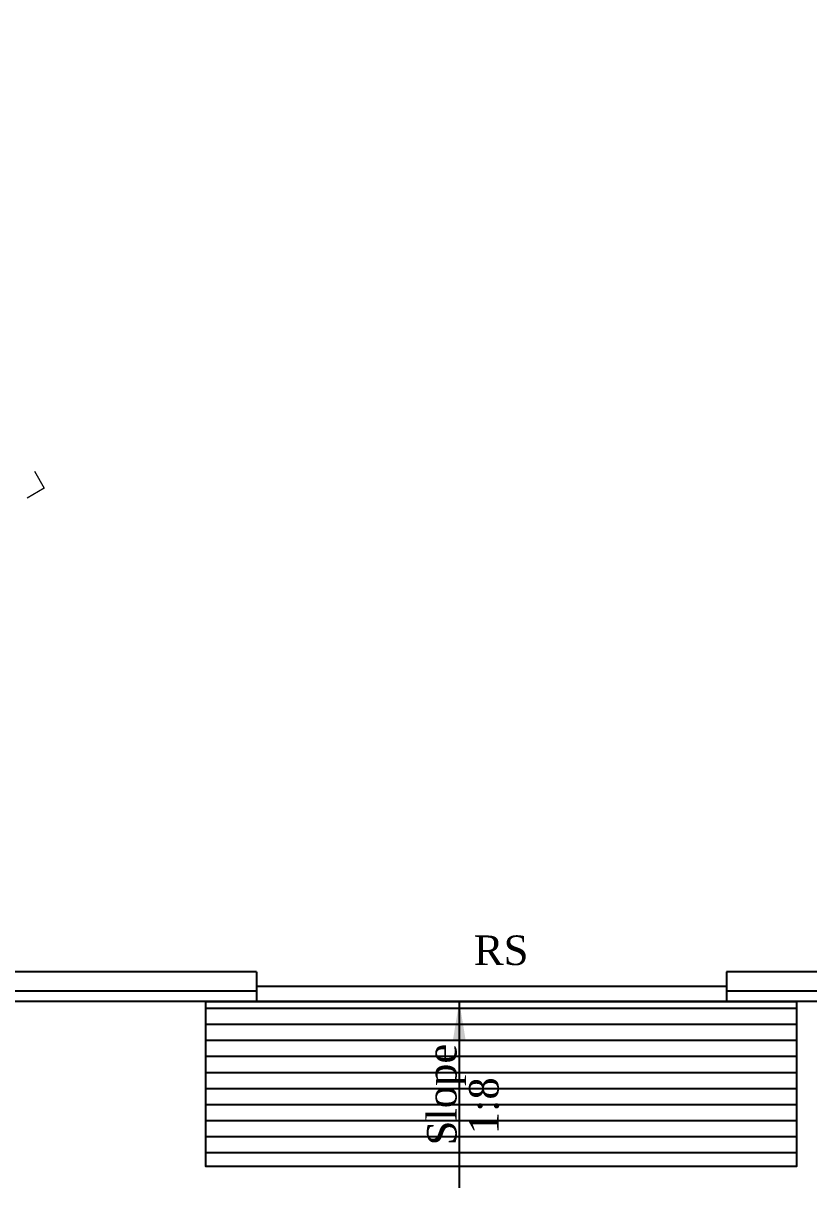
# Model space of a CAD drawing. Header units: metres. Extents: x -54 to 177, y -43 to 77.
# Drawn here: x 14.14 to 20.26, y 28.8 to 37.87 of the extents above; entities that cross this region are included whole.
import ezdxf

# ---------------------------------------------------------------- set-up
doc = ezdxf.new("R2010")
doc.units = ezdxf.units.M
doc.header["$LTSCALE"] = 2
doc.header["$MEASUREMENT"] = 0
doc.styles.add('ANAND', font='times.ttf')
doc.styles.get("Standard").update_dxf_attribs({"font": 'swisseb.ttf'})
doc.linetypes.add('ZIGZAG', pattern='A,0.0001,-0.2,[131,ltypeshp.shx,S=0.2,R=0,X=-0.2,Y=0],-0.4,[131,ltypeshp.shx,S=0.2,R=180,X=0.2,Y=0],-0.2', length=0.8001)
doc.dimstyles.new('V1', dxfattribs={"dimtxt": 0.23, "dimasz": 0.1, "dimexe": 0.05, "dimexo": 0.0625, "dimgap": 0.09, "dimtad": 1, "dimzin": 0, "dimdsep": 46, "dimtxsty": 'Standard', "dimcen": 0.09, "dimadec": 0, "dimazin": 0, "dimtfac": 1, "dimtix": 1, "dimtofl": 0, "dimtmove": 2, "dimatfit": 0, "dimfxl": 0, "dimtolj": 1, "dimtzin": 0, "dimarcsym": 0})

# ---------------------------------------------------------------- blocks, each defined once
blk = doc.blocks.new('Hyundai Xcent')
at = {"color": 8, "lineweight": 0}
blk.add_lwpolyline([(-3845, 1645.1), (-3995, 1645.1), (-3995, 1495.1)], dxfattribs=at)

msp = doc.modelspace()

# ---------------------------------------------------------------- hatches: boundary and pattern name
h = msp.add_hatch()
h.set_pattern_fill('ANSI31', color=256, angle=135)
h.set_pattern_definition([(180, (-138400.69585, -94934.5498), (0, -0.125), [])])
h.paths.add_polyline_path([(15.5602, 30.2525), (20.1611, 30.2525), (20.1611, 28.968), (15.5602, 28.968)])

# ---------------------------------------------------------------- linework, layer by layer
for p, q in [((15.9548, 30.4825), (8.6688, 30.4825)), ((15.9548, 30.4825), (15.9548, 30.2525)), ((28.0516, 30.4825), (19.6145, 30.4825)), ((19.6145, 30.4825), (19.6145, 30.2525)), ((15.9548, 30.3325), (8.6688, 30.3325)), ((28.0516, 30.3325), (19.6145, 30.3325))]:
    msp.add_line(p, q)
at = {"linetype": 'ZIGZAG', "ltscale": 0.2}
msp.add_line((19.6148, 30.3675), (15.9548, 30.3675), dxfattribs=at)
for points in [[(8.4388, 48.9214), (28.2816, 48.9214), (28.2816, 30.2525), (8.4388, 30.2525)], [(15.5602, 30.2525), (20.1611, 30.2525), (20.1611, 28.968), (15.5602, 28.968)]]:
    msp.add_lwpolyline(points, close=True)

# ---------------------------------------------------------------- block references
at = {"extrusion": (0, 0, -1), "xscale": 0.001018305, "yscale": 0.001018305, "zscale": 0.001018305, "rotation": 59.99793572731101}
msp.add_blockref('Hyundai Xcent', (-10.8176, 36.9341), dxfattribs=at)

# ---------------------------------------------------------------- texts
at = {"style": 'ANAND'}
msp.add_text('RS ', height=0.23, dxfattribs=at).set_placement((17.6482, 30.5361))
for s, p in [('Slope  ', (17.5132, 29.131)), (' 1:8', (17.8407, 29.131))]:
    msp.add_text(s, height=0.23, rotation=90, dxfattribs=at).set_placement(p)

# ---------------------------------------------------------------- leaders
msp.add_leader([(17.5345, 30.2525), (17.5345, 28.8019)], dimstyle='V1', override={"dimasz": 0.3, "dimfxl": 0.1, "dimfxlon": 1, "dimarcsym": 1})

doc.saveas('drawing.dxf')
